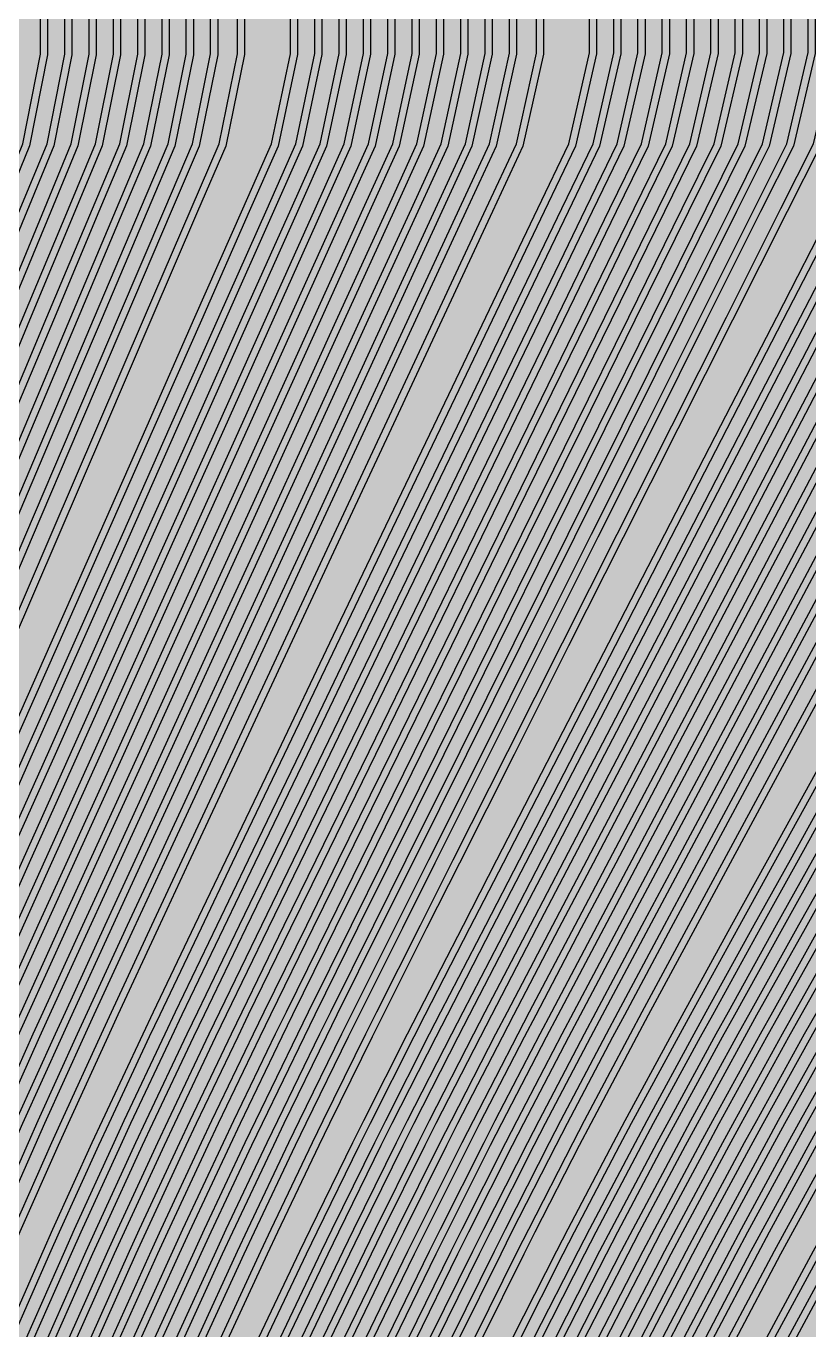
# Model space of a CAD drawing. Header units: metres. Extents: x -7240 to 10960, y -29667 to 1823.
# Drawn here: x 2998.4 to 3223.7, y -16545.6 to -16170.4 of the extents above; entities that cross this region are included whole.
import ezdxf

# ---------------------------------------------------------------- set-up
doc = ezdxf.new("R2010")
doc.units = ezdxf.units.M
doc.layers.add('Metal1', color=4, linetype='CONTINUOUS')
doc.layers.add('Polyimide', color=7, linetype='CONTINUOUS')

msp = doc.modelspace()

# ---------------------------------------------------------------- hatches: boundary and pattern name
at = {"layer": 'Polyimide'}
msp.add_hatch(color=7, dxfattribs=at).paths.add_polyline_path([(4088.45, -11806.89), (4098.72, -11851.21), (4115.58, -11893.47), (4138.63, -11932.7), (4167.35, -11967.99), (4201.08, -11998.53), (4239.03, -12023.62), (4280.35, -12042.68), (4349.18, -12073.73), (4413.2, -12113.76), (4471.26, -12162.04), (4522.3, -12217.69), (4565.39, -12279.7), (4599.74, -12346.94), (4624.73, -12418.19), (4639.91, -12492.16), (4645, -12567.5), (4639.91, -12642.84), (4624.73, -12716.8), (4599.74, -12788.06), (4565.39, -12855.3), (4522.3, -12917.31), (4471.26, -12972.96), (4413.2, -13021.24), (4349.18, -13061.27), (4280.35, -13092.32), (4239.03, -13111.38), (4201.08, -13136.47), (4167.35, -13167.01), (4138.63, -13202.3), (4115.58, -13241.52), (4098.72, -13283.78), (4088.45, -13328.11), (4085, -13373.48), (4085, -13567.5), (4099.45, -13861.55), (4142.64, -14152.77), (4214.18, -14438.35), (4313.36, -14715.55), (4439.24, -14981.69), (4590.59, -15234.21), (4765.97, -15470.68), (4963.68, -15688.82), (5181.82, -15886.53), (5418.29, -16061.91), (5670.81, -16213.26), (5936.95, -16339.14), (6214.15, -16438.32), (6499.73, -16509.85), (6790.95, -16553.05), (7085, -16567.5), (9960.38, -16567.5), (10038.79, -16571.35), (10116.45, -16582.87), (10192.6, -16601.95), (10266.52, -16628.4), (10337.49, -16661.96), (10404.83, -16702.32), (10467.89, -16749.09), (10526.06, -16801.81), (10578.78, -16859.98), (10625.55, -16923.04), (10665.91, -16990.38), (10699.48, -17061.35), (10725.93, -17135.27), (10745, -17211.43), (10756.52, -17289.08), (10760.38, -17367.5), (10760.38, -21957.3), (10721.61, -22012.91), (10685.97, -22070.59), (10653.58, -22130.14), (10624.53, -22191.39), (10598.92, -22254.16), (10576.82, -22318.25), (10558.3, -22383.46), (10543.41, -22449.6), (10532.21, -22516.46), (10524.72, -22583.84), (10520.97, -22651.53), (10520.97, -22719.32), (10524.72, -22787.01), (10532.21, -22854.38), (10543.41, -22921.24), (10558.3, -22987.38), (10576.82, -23052.6), (10598.92, -23116.68), (10624.53, -23179.45), (10653.58, -23240.71), (10685.97, -23300.26), (10721.61, -23357.93), (10760.38, -23413.54), (10760.38, -28667.5), (10756.52, -28745.91), (10745, -28823.57), (10725.93, -28899.73), (10699.48, -28973.65), (10665.91, -29044.62), (10625.55, -29111.96), (10578.78, -29175.01), (10526.06, -29233.19), (10467.89, -29285.91), (10404.83, -29332.68), (10337.49, -29373.04), (10266.52, -29406.6), (10192.6, -29433.05), (10116.45, -29452.13), (10038.79, -29463.65), (9960.38, -29467.5), (-6239.63, -29467.5), (-6318.04, -29463.65), (-6395.7, -29452.13), (-6471.85, -29433.05), (-6545.77, -29406.6), (-6616.74, -29373.04), (-6684.08, -29332.68), (-6747.14, -29285.91), (-6805.31, -29233.19), (-6858.03, -29175.01), (-6904.8, -29111.96), (-6945.16, -29044.62), (-6978.73, -28973.65), (-7005.18, -28899.73), (-7024.25, -28823.57), (-7035.77, -28745.91), (-7039.63, -28667.5), (-7039.63, -23426.32), (-6999.36, -23370.07), (-6962.33, -23311.63), (-6928.66, -23251.2), (-6898.45, -23188.96), (-6871.81, -23125.12), (-6848.81, -23059.88), (-6829.53, -22993.44), (-6814.04, -22926.02), (-6802.37, -22857.83), (-6794.57, -22789.09), (-6790.67, -22720.02), (-6790.67, -22650.84), (-6794.57, -22581.77), (-6802.37, -22513.03), (-6814.04, -22444.84), (-6829.53, -22377.42), (-6848.81, -22310.98), (-6871.81, -22245.74), (-6898.45, -22181.89), (-6928.66, -22119.66), (-6962.33, -22059.22), (-6999.36, -22000.79), (-7039.63, -21944.54), (-7039.63, -17367.5), (-7035.77, -17289.08), (-7024.25, -17211.43), (-7005.18, -17135.27), (-6978.73, -17061.35), (-6945.16, -16990.38), (-6904.8, -16923.04), (-6858.03, -16859.98), (-6805.31, -16801.81), (-6747.14, -16749.09), (-6684.08, -16702.32), (-6616.74, -16661.96), (-6545.77, -16628.4), (-6471.85, -16601.95), (-6395.7, -16582.87), (-6318.04, -16571.35), (-6239.63, -16567.5), (-3334, -16567.5), (-3039.95, -16553.05), (-2748.73, -16509.85), (-2463.15, -16438.32), (-2185.95, -16339.14), (-1919.81, -16213.26), (-1667.29, -16061.91), (-1430.82, -15886.53), (-1212.68, -15688.82), (-1014.97, -15470.68), (-839.59, -15234.21), (-688.24, -14981.69), (-562.36, -14715.55), (-463.18, -14438.35), (-391.64, -14152.77), (-348.45, -13861.55), (-334, -13567.5), (-334, -13373.48), (-337.45, -13328.11), (-347.72, -13283.78), (-364.58, -13241.52), (-387.63, -13202.3), (-416.35, -13167.01), (-450.08, -13136.47), (-488.03, -13111.38), (-529.35, -13092.32), (-529.35, -13092.32), (-598.18, -13061.27), (-662.2, -13021.24), (-720.26, -12972.96), (-771.3, -12917.31), (-814.39, -12855.3), (-848.74, -12788.06), (-873.73, -12716.8), (-888.91, -12642.84), (-894, -12567.5), (-888.91, -12492.16), (-873.73, -12418.19), (-848.74, -12346.94), (-814.39, -12279.7), (-771.3, -12217.69), (-720.26, -12162.04), (-662.2, -12113.76), (-598.18, -12073.73), (-529.35, -12042.68), (-488.03, -12023.62), (-450.08, -11998.53), (-416.35, -11967.99), (-387.63, -11932.7), (-364.58, -11893.47), (-347.72, -11851.21), (-337.45, -11806.89), (-334, -11761.52), (-334, -11074.31), (-337.45, -11028.94), (-347.72, -10984.62), (-364.58, -10942.36), (-387.63, -10903.13), (-416.35, -10867.84), (-450.08, -10837.3), (-488.03, -10812.21), (-529.35, -10793.16), (-529.35, -10793.16), (-598.18, -10762.1), (-662.2, -10722.07), (-720.26, -10673.8), (-771.3, -10618.15), (-814.39, -10556.13), (-848.74, -10488.89), (-873.73, -10417.64), (-888.91, -10343.67), (-894, -10268.33), (-888.91, -10192.99), (-873.73, -10119.03), (-848.74, -10047.77), (-814.39, -9980.53), (-771.3, -9918.52), (-720.26, -9862.87), (-662.2, -9814.59), (-598.18, -9774.56), (-529.35, -9743.51), (-488.03, -9724.45), (-450.08, -9699.36), (-416.35, -9668.82), (-387.63, -9633.53), (-364.58, -9594.31), (-347.72, -9552.05), (-337.45, -9507.72), (-334, -9462.35), (-334, -8775.14), (-337.45, -8729.78), (-347.72, -8685.45), (-364.58, -8643.19), (-387.63, -8603.96), (-416.35, -8568.68), (-450.08, -8538.14), (-488.03, -8513.05), (-529.35, -8493.99), (-529.35, -8493.99), (-598.18, -8462.94), (-662.2, -8422.91), (-720.26, -8374.63), (-771.3, -8318.98), (-814.39, -8256.97), (-848.74, -8189.73), (-873.73, -8118.47), (-888.91, -8044.5), (-894, -7969.17), (-888.91, -7893.83), (-873.73, -7819.86), (-848.74, -7748.61), (-814.39, -7681.36), (-771.3, -7619.35), (-720.26, -7563.7), (-662.2, -7515.42), (-598.18, -7475.4), (-529.35, -7444.34), (-529.35, -7444.34), (-488.03, -7425.28), (-450.08, -7400.2), (-416.35, -7369.66), (-387.63, -7334.37), (-364.58, -7295.14), (-347.72, -7252.88), (-337.45, -7208.56), (-334, -7163.19), (-334, -6475.98), (-337.45, -6430.61), (-347.72, -6386.29), (-364.58, -6344.02), (-387.63, -6304.8), (-416.35, -6269.51), (-450.08, -6238.97), (-488.03, -6213.88), (-529.35, -6194.82), (-529.35, -6194.82), (-598.18, -6163.77), (-662.2, -6123.74), (-720.26, -6075.46), (-771.3, -6019.81), (-814.39, -5957.8), (-848.74, -5890.56), (-873.73, -5819.31), (-888.91, -5745.34), (-894, -5670), (-888.91, -5594.66), (-873.73, -5520.69), (-848.74, -5449.44), (-814.39, -5382.2), (-771.3, -5320.19), (-720.26, -5264.54), (-662.2, -5216.26), (-598.18, -5176.23), (-529.35, -5145.18), (-529.35, -5145.18), (-488.03, -5126.12), (-450.08, -5101.03), (-416.35, -5070.49), (-387.63, -5035.2), (-364.58, -4995.98), (-347.72, -4953.71), (-337.45, -4909.39), (-334, -4864.02), (-334, 380), (-334, 1522.5), (-289, 1522.5), (-288.78, 1515.63), (-288.1, 1508.79), (-286.98, 1502.02), (-285.42, 1495.32), (-283.43, 1488.75), (-281.01, 1482.32), (-278.17, 1476.06), (-274.93, 1470), (-271.3, 1464.17), (-267.3, 1458.58), (-262.94, 1453.27), (-258.25, 1448.25), (-253.23, 1443.56), (-247.92, 1439.2), (-242.33, 1435.2), (-236.5, 1431.57), (-230.44, 1428.33), (-224.18, 1425.49), (-217.75, 1423.07), (-211.18, 1421.08), (-204.48, 1419.52), (-197.71, 1418.4), (-190.87, 1417.72), (-184, 1417.5), (-177.13, 1417.72), (-170.29, 1418.4), (-163.52, 1419.52), (-156.82, 1421.08), (-150.25, 1423.07), (-143.82, 1425.49), (-137.56, 1428.33), (-131.5, 1431.57), (-125.67, 1435.2), (-120.08, 1439.2), (-114.77, 1443.56), (-109.75, 1448.25), (-105.06, 1453.27), (-100.7, 1458.58), (-96.7, 1464.17), (-93.07, 1470), (-89.83, 1476.06), (-86.99, 1482.32), (-84.57, 1488.75), (-82.58, 1495.32), (-81.02, 1502.02), (-79.9, 1508.79), (-79.22, 1515.63), (-79, 1522.5), (1786, 1522.5), (3835, 1522.5), (3835.21, 1529.04), (3835.86, 1535.55), (3836.92, 1542.01), (3838.41, 1548.38), (3840.31, 1554.64), (3842.61, 1560.77), (3845.31, 1566.73), (3848.4, 1572.5), (3851.85, 1578.06), (3855.66, 1583.38), (3859.82, 1588.43), (3864.29, 1593.21), (3869.07, 1597.68), (3874.12, 1601.84), (3879.44, 1605.65), (3885, 1609.1), (3890.77, 1612.19), (3896.73, 1614.89), (3902.86, 1617.19), (3909.12, 1619.09), (3915.49, 1620.58), (3921.95, 1621.64), (3928.46, 1622.29), (3935, 1622.5), (3941.54, 1622.29), (3948.05, 1621.64), (3954.51, 1620.58), (3960.88, 1619.09), (3967.14, 1617.19), (3973.27, 1614.89), (3979.23, 1612.19), (3985, 1609.1), (3990.56, 1605.65), (3995.88, 1601.84), (4000.93, 1597.68), (4005.71, 1593.21), (4010.18, 1588.43), (4014.34, 1583.38), (4018.15, 1578.06), (4021.6, 1572.5), (4024.69, 1566.73), (4027.39, 1560.77), (4029.69, 1554.64), (4031.59, 1548.38), (4033.08, 1542.01), (4034.14, 1535.55), (4034.79, 1529.04), (4035, 1522.5), (4085, 1522.5), (4085, 380), (4085, 330), (4085, -4864.02), (4088.45, -4909.39), (4098.72, -4953.71), (4115.58, -4995.98), (4138.63, -5035.2), (4167.35, -5070.49), (4201.08, -5101.03), (4239.03, -5126.12), (4280.35, -5145.18), (4280.35, -5145.18), (4349.18, -5176.23), (4413.2, -5216.26), (4471.26, -5264.54), (4522.3, -5320.19), (4565.39, -5382.2), (4599.74, -5449.44), (4624.73, -5520.69), (4639.91, -5594.66), (4645, -5670), (4639.91, -5745.34), (4624.73, -5819.31), (4599.74, -5890.56), (4565.39, -5957.8), (4522.3, -6019.81), (4471.26, -6075.46), (4413.2, -6123.74), (4349.18, -6163.77), (4280.35, -6194.82), (4239.03, -6213.88), (4201.08, -6238.97), (4167.35, -6269.51), (4138.63, -6304.8), (4115.58, -6344.02), (4098.72, -6386.29), (4088.45, -6430.61), (4085, -6475.98), (4085, -11761.52), (4088.45, -11806.89)])

# ---------------------------------------------------------------- linework, layer by layer
at = {"layer": 'Metal1'}
for points in [[(2858.45, -16547.92), (2867.85, -16522.97), (2870.26, -16516.67), (2879.96, -16491.72), (2882.46, -16485.42), (2892.47, -16460.47), (2895.03, -16454.17), (2905.24, -16429.19), (2912.93, -16410.43), (2925.74, -16379.19), (2938.54, -16347.95), (2951.35, -16316.71), (2964.16, -16285.47), (2976.96, -16254.23), (2989.77, -16222.98), (2997.42, -16204.33), (3002.48, -16178.52), (3001.75, -15692.12)], [(3005.25, -15692.12), (3004.52, -16178.72), (2999.34, -16204.91), (2991.62, -16223.74), (2978.81, -16254.98), (2966.01, -16286.22), (2953.2, -16317.47), (2940.39, -16348.71), (2927.59, -16379.95), (2914.78, -16411.19), (2907.09, -16429.94), (2896.89, -16454.92), (2894.32, -16461.22), (2884.32, -16486.16), (2881.83, -16492.45), (2872.13, -16517.39), (2869.72, -16523.68), (2860.33, -16548.62)], [(2864.62, -16547.92), (2874.07, -16522.97), (2876.49, -16516.67), (2886.26, -16491.72), (2888.76, -16485.42), (2898.83, -16460.47), (2901.41, -16454.17), (2911.68, -16429.18), (2919.41, -16410.43), (2932.29, -16379.19), (2945.17, -16347.95), (2958.05, -16316.71), (2970.93, -16285.46), (2983.81, -16254.22), (2996.7, -16222.98), (3004.39, -16204.33), (3009.48, -16178.51), (3008.75, -15692.12)], [(3012.25, -15692.12), (3011.52, -16178.71), (3006.31, -16204.91), (2998.54, -16223.74), (2985.66, -16254.99), (2972.78, -16286.23), (2959.9, -16317.47), (2947.02, -16348.71), (2934.14, -16379.95), (2921.26, -16411.19), (2913.53, -16429.95), (2903.26, -16454.93), (2900.68, -16461.22), (2890.62, -16486.16), (2888.12, -16492.46), (2878.36, -16517.39), (2875.94, -16523.68), (2866.49, -16548.62)], [(2870.79, -16547.92), (2880.29, -16522.97), (2882.73, -16516.66), (2892.55, -16491.72), (2895.07, -16485.41), (2905.19, -16460.47), (2907.79, -16454.17), (2918.12, -16429.18), (2925.89, -16410.43), (2938.85, -16379.19), (2951.8, -16347.94), (2964.76, -16316.7), (2977.71, -16285.46), (2990.67, -16254.22), (3003.62, -16222.98), (3011.36, -16204.33), (3016.48, -16178.49), (3015.75, -15692.12)], [(3019.25, -15692.12), (3018.52, -16178.7), (3013.28, -16204.91), (3005.47, -16223.75), (2992.51, -16254.99), (2979.56, -16286.23), (2966.61, -16317.47), (2953.65, -16348.71), (2940.7, -16379.95), (2927.74, -16411.19), (2919.96, -16429.95), (2909.64, -16454.93), (2907.05, -16461.23), (2896.92, -16486.16), (2894.41, -16492.46), (2884.59, -16517.39), (2882.16, -16523.69), (2872.66, -16548.62)], [(2876.95, -16547.91), (2886.51, -16522.97), (2888.96, -16516.66), (2898.84, -16491.72), (2901.37, -16485.41), (2911.56, -16460.47), (2914.17, -16454.16), (2924.55, -16429.18), (2932.38, -16410.42), (2945.41, -16379.18), (2958.43, -16347.94), (2971.46, -16316.7), (2984.49, -16285.46), (2997.52, -16254.22), (3010.55, -16222.98), (3018.33, -16204.33), (3023.48, -16178.48), (3022.75, -15692.12)], [(3026.25, -15692.12), (3025.52, -16178.68), (3020.25, -16204.91), (3012.39, -16223.75), (2999.37, -16254.99), (2986.34, -16286.23), (2973.31, -16317.47), (2960.28, -16348.71), (2947.25, -16379.95), (2934.22, -16411.19), (2926.4, -16429.95), (2916.02, -16454.93), (2913.41, -16461.23), (2903.23, -16486.16), (2900.69, -16492.46), (2890.83, -16517.39), (2888.38, -16523.69), (2878.82, -16548.62)], [(2883.12, -16547.91), (2892.73, -16522.97), (2895.2, -16516.66), (2905.13, -16491.72), (2907.68, -16485.41), (2917.92, -16460.47), (2920.55, -16454.16), (2930.99, -16429.18), (2938.86, -16410.42), (2951.96, -16379.18), (2965.06, -16347.94), (2978.17, -16316.7), (2991.27, -16285.46), (3004.37, -16254.22), (3017.48, -16222.98), (3025.3, -16204.32), (3030.48, -16178.47), (3029.75, -15692.12)], [(3033.25, -15692.12), (3032.52, -16178.67), (3027.22, -16204.91), (3019.32, -16223.75), (3006.22, -16254.99), (2993.11, -16286.23), (2980.01, -16317.47), (2966.91, -16348.71), (2953.81, -16379.96), (2940.7, -16411.2), (2932.84, -16429.95), (2922.39, -16454.93), (2919.77, -16461.23), (2909.53, -16486.16), (2906.98, -16492.46), (2897.06, -16517.4), (2894.59, -16523.69), (2884.99, -16548.63)], [(2889.29, -16547.91), (2898.95, -16522.97), (2901.44, -16516.66), (2911.42, -16491.72), (2913.99, -16485.41), (2924.28, -16460.46), (2926.93, -16454.16), (2937.43, -16429.18), (2945.34, -16410.42), (2958.52, -16379.18), (2971.69, -16347.94), (2984.87, -16316.7), (2998.05, -16285.46), (3011.22, -16254.22), (3024.4, -16222.98), (3032.27, -16204.32), (3037.48, -16178.46), (3036.75, -15692.12)], [(3040.25, -15692.12), (3039.52, -16178.66), (3034.19, -16204.92), (3026.24, -16223.75), (3013.07, -16254.99), (2999.89, -16286.23), (2986.71, -16317.48), (2973.54, -16348.72), (2960.36, -16379.96), (2947.18, -16411.2), (2939.27, -16429.95), (2928.77, -16454.93), (2926.13, -16461.23), (2915.84, -16486.17), (2913.27, -16492.47), (2903.29, -16517.4), (2900.81, -16523.69), (2891.15, -16548.63)], [(2895.45, -16547.91), (2905.17, -16522.96), (2907.67, -16516.66), (2917.71, -16491.72), (2920.29, -16485.41), (2930.65, -16460.46), (2933.31, -16454.16), (2943.87, -16429.18), (2951.82, -16410.42), (2965.07, -16379.18), (2978.32, -16347.94), (2991.58, -16316.7), (3004.83, -16285.46), (3018.08, -16254.21), (3031.33, -16222.97), (3039.24, -16204.32), (3044.48, -16178.45), (3043.75, -15692.12)], [(3047.25, -15692.12), (3046.52, -16178.65), (3041.16, -16204.92), (3033.17, -16223.75), (3019.92, -16255), (3006.67, -16286.24), (2993.42, -16317.48), (2980.17, -16348.72), (2966.91, -16379.96), (2953.66, -16411.2), (2945.71, -16429.96), (2935.15, -16454.94), (2932.49, -16461.24), (2922.14, -16486.17), (2919.56, -16492.47), (2909.53, -16517.4), (2907.03, -16523.7), (2897.32, -16548.63)], [(2901.62, -16547.91), (2911.39, -16522.96), (2913.91, -16516.66), (2924, -16491.71), (2926.6, -16485.4), (2937.01, -16460.46), (2939.68, -16454.16), (2950.3, -16429.17), (2958.3, -16410.42), (2971.63, -16379.18), (2984.95, -16347.94), (2998.28, -16316.69), (3011.61, -16285.45), (3024.93, -16254.21), (3038.26, -16222.97), (3046.21, -16204.32), (3051.48, -16178.43), (3050.75, -15692.12)], [(3054.25, -15692.12), (3053.52, -16178.64), (3048.13, -16204.92), (3040.09, -16223.76), (3026.77, -16255), (3013.44, -16286.24), (3000.12, -16317.48), (2986.79, -16348.72), (2973.47, -16379.96), (2960.14, -16411.2), (2952.14, -16429.96), (2941.52, -16454.94), (2938.85, -16461.24), (2928.44, -16486.17), (2925.85, -16492.47), (2915.76, -16517.4), (2913.25, -16523.7), (2903.48, -16548.63)], [(2908.22, -16547.9), (2918.07, -16522.96), (2920.6, -16516.65), (2930.78, -16491.71), (2933.39, -16485.4), (2943.89, -16460.46), (2946.58, -16454.15), (2957.28, -16429.17), (2965.34, -16410.41), (2978.77, -16379.17), (2992.2, -16347.93), (3005.62, -16316.69), (3019.05, -16285.45), (3032.48, -16254.21), (3045.9, -16222.97), (3053.92, -16204.32), (3059.23, -16178.42), (3058.5, -15692.12)], [(3062, -15692.12), (3061.27, -16178.63), (3055.84, -16204.92), (3047.74, -16223.76), (3034.31, -16255), (3020.89, -16286.24), (3007.46, -16317.48), (2994.03, -16348.72), (2980.61, -16379.96), (2967.18, -16411.2), (2959.12, -16429.96), (2948.42, -16454.94), (2945.73, -16461.24), (2935.24, -16486.17), (2932.63, -16492.47), (2922.46, -16517.4), (2919.93, -16523.7), (2910.09, -16548.63)], [(2919.2, -16547.9), (2929.33, -16522.96), (2931.93, -16516.64), (2942.39, -16491.71), (2945.08, -16485.39), (2955.87, -16460.45), (2958.64, -16454.14), (2969.65, -16429.16), (2977.94, -16410.41), (2991.74, -16379.16), (3005.55, -16347.92), (3019.36, -16316.68), (3033.17, -16285.44), (3046.97, -16254.2), (3060.78, -16222.96), (3069.02, -16204.31), (3074.48, -16178.35), (3073.75, -15692.12)], [(3077.25, -15692.12), (3076.52, -16178.57), (3070.93, -16204.93), (3062.61, -16223.77), (3048.8, -16255.01), (3034.99, -16286.25), (3021.19, -16317.49), (3007.38, -16348.73), (2993.57, -16379.97), (2979.77, -16411.21), (2971.48, -16429.97), (2960.47, -16454.95), (2957.71, -16461.25), (2946.92, -16486.18), (2944.24, -16492.49), (2933.78, -16517.41), (2931.18, -16523.71), (2921.06, -16548.64)], [(2925.37, -16547.89), (2935.55, -16522.95), (2938.17, -16516.64), (2948.68, -16491.71), (2951.39, -16485.39), (2962.24, -16460.45), (2965.02, -16454.14), (2976.09, -16429.16), (2984.42, -16410.4), (2998.3, -16379.16), (3012.18, -16347.92), (3026.06, -16316.68), (3039.94, -16285.44), (3053.82, -16254.2), (3067.71, -16222.96), (3075.99, -16204.31), (3081.48, -16178.34), (3080.75, -15692.12)], [(3084.25, -15692.12), (3083.52, -16178.56), (3077.9, -16204.93), (3069.53, -16223.77), (3055.65, -16255.01), (3041.77, -16286.25), (3027.89, -16317.49), (3014.01, -16348.73), (3000.13, -16379.97), (2986.25, -16411.22), (2977.91, -16429.97), (2966.85, -16454.95), (2964.07, -16461.26), (2953.23, -16486.18), (2950.52, -16492.49), (2940.01, -16517.41), (2937.4, -16523.72), (2927.22, -16548.64)], [(2931.54, -16547.89), (2941.77, -16522.95), (2944.4, -16516.64), (2954.98, -16491.7), (2957.7, -16485.39), (2968.6, -16460.45), (2971.4, -16454.14), (2982.52, -16429.16), (2990.9, -16410.4), (3004.86, -16379.16), (3018.81, -16347.92), (3032.77, -16316.68), (3046.72, -16285.44), (3060.68, -16254.2), (3074.63, -16222.96), (3082.96, -16204.31), (3088.48, -16178.33), (3087.75, -15692.12)], [(3091.25, -15692.12), (3090.52, -16178.54), (3084.87, -16204.93), (3076.46, -16223.77), (3062.5, -16255.01), (3048.55, -16286.25), (3034.59, -16317.49), (3020.64, -16348.74), (3006.68, -16379.98), (2992.73, -16411.22), (2984.35, -16429.97), (2973.23, -16454.95), (2970.43, -16461.26), (2959.53, -16486.19), (2956.81, -16492.49), (2946.25, -16517.42), (2943.62, -16523.72), (2933.39, -16548.65)], [(2937.7, -16547.89), (2947.99, -16522.95), (2950.64, -16516.64), (2961.27, -16491.7), (2964, -16485.39), (2974.96, -16460.45), (2977.78, -16454.14), (2988.96, -16429.16), (2997.38, -16410.4), (3011.41, -16379.16), (3025.44, -16347.92), (3039.47, -16316.68), (3053.5, -16285.44), (3067.53, -16254.2), (3081.56, -16222.95), (3089.93, -16204.31), (3095.48, -16178.32), (3094.75, -15692.12)], [(3098.25, -15692.12), (3097.52, -16178.53), (3091.84, -16204.93), (3083.38, -16223.77), (3069.35, -16255.01), (3055.33, -16286.26), (3041.3, -16317.5), (3027.27, -16348.74), (3013.24, -16379.98), (2999.21, -16411.22), (2990.79, -16429.98), (2979.61, -16454.95), (2976.79, -16461.26), (2965.83, -16486.19), (2963.1, -16492.49), (2952.48, -16517.42), (2949.84, -16523.72), (2939.56, -16548.65)], [(2943.87, -16547.89), (2954.21, -16522.95), (2956.87, -16516.64), (2967.56, -16491.7), (2970.31, -16485.39), (2981.33, -16460.45), (2984.16, -16454.14), (2995.4, -16429.16), (3003.87, -16410.4), (3017.97, -16379.16), (3032.07, -16347.92), (3046.18, -16316.68), (3060.28, -16285.43), (3074.38, -16254.19), (3088.49, -16222.95), (3096.9, -16204.3), (3102.48, -16178.3), (3101.75, -15692.12)], [(3105.25, -15692.12), (3104.52, -16178.52), (3098.81, -16204.93), (3090.31, -16223.78), (3076.21, -16255.02), (3062.1, -16286.26), (3048, -16317.5), (3033.9, -16348.74), (3019.79, -16379.98), (3005.69, -16411.22), (2997.22, -16429.98), (2985.98, -16454.96), (2983.15, -16461.26), (2972.14, -16486.19), (2969.39, -16492.49), (2958.71, -16517.42), (2956.06, -16523.72), (2945.72, -16548.65)], [(2950.04, -16547.89), (2960.43, -16522.95), (2963.11, -16516.64), (2973.85, -16491.7), (2976.61, -16485.38), (2987.69, -16460.45), (2990.54, -16454.13), (3001.84, -16429.15), (3010.35, -16410.4), (3024.53, -16379.16), (3038.7, -16347.91), (3052.88, -16316.67), (3067.06, -16285.43), (3081.23, -16254.19), (3095.41, -16222.95), (3103.87, -16204.3), (3109.48, -16178.29), (3108.75, -15692.12)], [(3112.25, -15692.12), (3111.52, -16178.51), (3105.78, -16204.94), (3097.23, -16223.78), (3083.06, -16255.02), (3068.88, -16286.26), (3054.7, -16317.5), (3040.52, -16348.74), (3026.35, -16379.98), (3012.17, -16411.22), (3003.66, -16429.98), (2992.36, -16454.96), (2989.52, -16461.26), (2978.44, -16486.19), (2975.68, -16492.5), (2964.95, -16517.42), (2962.28, -16523.72), (2951.89, -16548.65)], [(2956.2, -16547.89), (2966.65, -16522.95), (2969.34, -16516.63), (2980.14, -16491.7), (2982.92, -16485.38), (2994.05, -16460.45), (2996.91, -16454.13), (3008.27, -16429.15), (3016.83, -16410.39), (3031.08, -16379.15), (3045.33, -16347.91), (3059.58, -16316.67), (3073.84, -16285.43), (3088.09, -16254.19), (3102.34, -16222.95), (3110.85, -16204.3), (3116.48, -16178.28), (3115.75, -15692.12)], [(3119.25, -15692.12), (3118.52, -16178.5), (3112.75, -16204.94), (3104.16, -16223.78), (3089.91, -16255.02), (3075.66, -16286.26), (3061.4, -16317.5), (3047.15, -16348.74), (3032.9, -16379.98), (3018.65, -16411.22), (3010.09, -16429.98), (2998.74, -16454.96), (2995.88, -16461.27), (2984.75, -16486.19), (2981.97, -16492.5), (2971.18, -16517.42), (2968.5, -16523.73), (2958.05, -16548.65)], [(2962.37, -16547.88), (2972.88, -16522.95), (2975.58, -16516.63), (2986.43, -16491.7), (2989.22, -16485.38), (3000.42, -16460.44), (3003.29, -16454.13), (3014.71, -16429.15), (3023.31, -16410.39), (3037.64, -16379.15), (3051.96, -16347.91), (3066.29, -16316.67), (3080.61, -16285.43), (3094.94, -16254.19), (3109.27, -16222.95), (3117.82, -16204.3), (3123.48, -16178.27), (3122.75, -15692.12)], [(3126.25, -15692.12), (3125.52, -16178.49), (3119.72, -16204.94), (3111.08, -16223.78), (3096.76, -16255.02), (3082.43, -16286.26), (3068.11, -16317.5), (3053.78, -16348.74), (3039.46, -16379.99), (3025.13, -16411.23), (3016.53, -16429.98), (3005.11, -16454.96), (3002.24, -16461.27), (2991.05, -16486.19), (2988.26, -16492.5), (2977.42, -16517.42), (2974.72, -16523.73), (2964.22, -16548.65)], [(2968.54, -16547.88), (2979.1, -16522.95), (2981.81, -16516.63), (2992.72, -16491.7), (2995.53, -16485.38), (3006.78, -16460.44), (3009.67, -16454.13), (3021.15, -16429.15), (3029.79, -16410.39), (3044.19, -16379.15), (3058.59, -16347.91), (3072.99, -16316.67), (3087.39, -16285.43), (3101.79, -16254.19), (3116.19, -16222.95), (3124.79, -16204.3), (3130.48, -16178.25), (3129.75, -15692.12)], [(3133.25, -15692.12), (3132.52, -16178.47), (3126.69, -16204.94), (3118.01, -16223.78), (3103.61, -16255.02), (3089.21, -16286.26), (3074.81, -16317.51), (3060.41, -16348.75), (3046.01, -16379.99), (3031.61, -16411.23), (3022.97, -16429.99), (3011.49, -16454.96), (3008.6, -16461.27), (2997.36, -16486.2), (2994.55, -16492.5), (2983.65, -16517.43), (2980.94, -16523.73), (2970.38, -16548.66)], [(2974.71, -16547.88), (2985.32, -16522.95), (2988.05, -16516.63), (2999.01, -16491.7), (3001.84, -16485.38), (3013.14, -16460.44), (3016.05, -16454.13), (3027.59, -16429.15), (3036.28, -16410.39), (3050.75, -16379.15), (3065.22, -16347.91), (3079.7, -16316.67), (3094.17, -16285.43), (3108.65, -16254.18), (3123.12, -16222.94), (3131.76, -16204.3), (3137.48, -16178.24), (3136.75, -15692.12)], [(3140.25, -15692.12), (3139.52, -16178.46), (3133.66, -16204.94), (3124.93, -16223.78), (3110.46, -16255.03), (3095.99, -16286.27), (3081.51, -16317.51), (3067.04, -16348.75), (3052.57, -16379.99), (3038.09, -16411.23), (3029.4, -16429.99), (3017.87, -16454.97), (3014.96, -16461.27), (3003.66, -16486.2), (3000.84, -16492.51), (2989.88, -16517.43), (2987.16, -16523.73), (2976.55, -16548.66)], [(2981.31, -16547.88), (2992, -16522.94), (2994.75, -16516.63), (3005.79, -16491.69), (3008.63, -16485.37), (3020.02, -16460.44), (3022.95, -16454.13), (3034.56, -16429.15), (3043.31, -16410.39), (3057.89, -16379.15), (3072.47, -16347.9), (3087.04, -16316.66), (3101.62, -16285.42), (3116.19, -16254.18), (3130.77, -16222.94), (3139.47, -16204.3), (3145.23, -16178.22), (3144.5, -15692.12)], [(3148, -15692.12), (3147.27, -16178.45), (3141.37, -16204.94), (3132.58, -16223.79), (3118.01, -16255.03), (3103.43, -16286.27), (3088.85, -16317.51), (3074.28, -16348.75), (3059.7, -16379.99), (3045.13, -16411.23), (3036.38, -16429.99), (3024.76, -16454.97), (3021.84, -16461.28), (3010.45, -16486.2), (3007.61, -16492.51), (2996.58, -16517.43), (2993.83, -16523.74), (2983.15, -16548.66)], [(2992.29, -16547.87), (3003.25, -16522.94), (3006.08, -16516.62), (3017.4, -16491.69), (3020.32, -16485.37), (3032.01, -16460.43), (3035.01, -16454.12), (3046.93, -16429.14), (3055.91, -16410.38), (3070.87, -16379.14), (3085.82, -16347.9), (3100.78, -16316.65), (3115.73, -16285.41), (3130.69, -16254.17), (3145.64, -16222.93), (3154.57, -16204.29), (3160.48, -16178.15), (3159.75, -15692.12)], [(3163.25, -15692.12), (3162.52, -16178.38), (3156.47, -16204.95), (3147.45, -16223.8), (3132.49, -16255.04), (3117.54, -16286.28), (3102.58, -16317.52), (3087.63, -16348.76), (3072.67, -16380), (3057.71, -16411.24), (3048.73, -16430), (3036.82, -16454.98), (3033.81, -16461.29), (3022.14, -16486.21), (3019.22, -16492.52), (3007.9, -16517.44), (3005.08, -16523.75), (2994.12, -16548.67)], [(2998.46, -16547.87), (3009.47, -16522.94), (3012.31, -16516.62), (3023.69, -16491.69), (3026.63, -16485.36), (3038.37, -16460.43), (3041.39, -16454.11), (3053.37, -16429.14), (3062.39, -16410.38), (3077.42, -16379.13), (3092.45, -16347.89), (3107.48, -16316.65), (3122.51, -16285.41), (3137.54, -16254.17), (3152.57, -16222.93), (3161.54, -16204.29), (3167.48, -16178.14), (3166.75, -15692.12)], [(3170.25, -15692.12), (3169.52, -16178.37), (3163.44, -16204.95), (3154.37, -16223.8), (3139.34, -16255.04), (3124.31, -16286.28), (3109.28, -16317.52), (3094.25, -16348.76), (3079.22, -16380), (3064.19, -16411.24), (3055.17, -16430), (3043.19, -16454.98), (3040.18, -16461.29), (3028.44, -16486.21), (3025.51, -16492.52), (3014.14, -16517.44), (3011.3, -16523.75), (3000.29, -16548.67)], [(3004.62, -16547.87), (3015.69, -16522.94), (3018.55, -16516.61), (3029.99, -16491.69), (3032.93, -16485.36), (3044.73, -16460.43), (3047.77, -16454.11), (3059.8, -16429.13), (3068.87, -16410.37), (3083.98, -16379.13), (3099.08, -16347.89), (3114.19, -16316.65), (3129.29, -16285.41), (3144.39, -16254.17), (3159.5, -16222.93), (3168.51, -16204.29), (3174.48, -16178.13), (3173.75, -15692.12)], [(3177.25, -15692.12), (3176.52, -16178.36), (3170.41, -16204.95), (3161.3, -16223.8), (3146.19, -16255.04), (3131.09, -16286.28), (3115.99, -16317.52), (3100.88, -16348.76), (3085.78, -16380), (3070.68, -16411.24), (3061.61, -16430), (3049.57, -16454.98), (3046.54, -16461.29), (3034.74, -16486.21), (3031.8, -16492.53), (3020.37, -16517.44), (3017.52, -16523.75), (3006.45, -16548.67)], [(3010.79, -16547.86), (3021.92, -16522.93), (3024.78, -16516.61), (3036.28, -16491.68), (3039.24, -16485.36), (3051.1, -16460.43), (3054.15, -16454.11), (3066.24, -16429.13), (3075.36, -16410.37), (3090.53, -16379.13), (3105.71, -16347.89), (3120.89, -16316.65), (3136.07, -16285.41), (3151.25, -16254.17), (3166.42, -16222.93), (3175.48, -16204.28), (3181.48, -16178.11), (3180.75, -15692.12)], [(3184.25, -15692.12), (3183.52, -16178.35), (3177.38, -16204.95), (3168.22, -16223.8), (3153.04, -16255.04), (3137.87, -16286.28), (3122.69, -16317.52), (3107.51, -16348.76), (3092.33, -16380.01), (3077.16, -16411.25), (3068.04, -16430.01), (3055.95, -16454.98), (3052.9, -16461.3), (3041.05, -16486.21), (3038.09, -16492.53), (3026.6, -16517.44), (3023.74, -16523.75), (3012.62, -16548.67)], [(3016.96, -16547.86), (3028.14, -16522.93), (3031.02, -16516.61), (3042.57, -16491.68), (3045.55, -16485.36), (3057.46, -16460.43), (3060.53, -16454.11), (3072.68, -16429.13), (3081.84, -16410.37), (3097.09, -16379.13), (3112.34, -16347.89), (3127.59, -16316.65), (3142.85, -16285.41), (3158.1, -16254.17), (3173.35, -16222.93), (3182.45, -16204.28), (3188.48, -16178.1), (3187.75, -15692.12)], [(3191.25, -15692.12), (3190.52, -16178.33), (3184.35, -16204.96), (3175.15, -16223.8), (3159.9, -16255.04), (3144.64, -16286.28), (3129.39, -16317.53), (3114.14, -16348.77), (3098.89, -16380.01), (3083.64, -16411.25), (3074.48, -16430.01), (3062.32, -16454.98), (3059.26, -16461.3), (3047.35, -16486.22), (3044.38, -16492.53), (3032.84, -16517.45), (3029.96, -16523.76), (3018.78, -16548.68)], [(3023.12, -16547.86), (3034.36, -16522.93), (3037.25, -16516.61), (3048.86, -16491.68), (3051.85, -16485.36), (3063.82, -16460.43), (3066.9, -16454.11), (3079.12, -16429.13), (3088.32, -16410.37), (3103.65, -16379.13), (3118.97, -16347.89), (3134.3, -16316.65), (3149.62, -16285.41), (3164.95, -16254.16), (3180.28, -16222.92), (3189.42, -16204.28), (3195.48, -16178.09), (3194.75, -15692.12)], [(3198.25, -15692.12), (3197.52, -16178.32), (3191.32, -16204.96), (3182.07, -16223.8), (3166.75, -16255.05), (3151.42, -16286.29), (3136.09, -16317.53), (3120.77, -16348.77), (3105.44, -16380.01), (3090.12, -16411.25), (3080.91, -16430.01), (3068.7, -16454.99), (3065.62, -16461.3), (3053.66, -16486.22), (3050.67, -16492.53), (3039.07, -16517.45), (3036.18, -16523.76), (3024.95, -16548.68)], [(3029.29, -16547.86), (3040.58, -16522.93), (3043.49, -16516.61), (3055.15, -16491.68), (3058.16, -16485.36), (3070.19, -16460.43), (3073.28, -16454.11), (3085.56, -16429.13), (3094.8, -16410.37), (3110.2, -16379.13), (3125.6, -16347.89), (3141, -16316.64), (3156.4, -16285.4), (3171.8, -16254.16), (3187.2, -16222.92), (3196.39, -16204.28), (3202.48, -16178.07), (3201.75, -15692.12)], [(3205.25, -15692.12), (3204.52, -16178.31), (3198.29, -16204.96), (3189, -16223.81), (3173.6, -16255.05), (3158.2, -16286.29), (3142.8, -16317.53), (3127.4, -16348.77), (3112, -16380.01), (3096.6, -16411.25), (3087.35, -16430.01), (3075.08, -16454.99), (3071.99, -16461.3), (3059.96, -16486.22), (3056.96, -16492.53), (3045.3, -16517.45), (3042.4, -16523.76), (3031.11, -16548.68)], [(3035.46, -16547.86), (3046.8, -16522.93), (3049.72, -16516.61), (3061.44, -16491.68), (3064.46, -16485.35), (3076.55, -16460.43), (3079.66, -16454.1), (3091.99, -16429.13), (3101.29, -16410.37), (3116.76, -16379.12), (3132.23, -16347.88), (3147.71, -16316.64), (3163.18, -16285.4), (3178.66, -16254.16), (3194.13, -16222.92), (3203.36, -16204.28), (3209.48, -16178.06), (3208.75, -15692.12)], [(3212.25, -15692.12), (3211.52, -16178.3), (3205.26, -16204.96), (3195.92, -16223.81), (3180.45, -16255.05), (3164.97, -16286.29), (3149.5, -16317.53), (3134.03, -16348.77), (3118.55, -16380.01), (3103.08, -16411.25), (3093.79, -16430.01), (3081.45, -16454.99), (3078.35, -16461.3), (3066.27, -16486.22), (3063.25, -16492.54), (3051.54, -16517.45), (3048.62, -16523.76), (3037.28, -16548.68)], [(3041.62, -16547.86), (3053.02, -16522.93), (3055.96, -16516.6), (3067.73, -16491.68), (3070.77, -16485.35), (3082.91, -16460.43), (3086.04, -16454.1), (3098.43, -16429.12), (3107.77, -16410.36), (3123.32, -16379.12), (3138.86, -16347.88), (3154.41, -16316.64), (3169.96, -16285.4), (3185.51, -16254.16), (3201.06, -16222.92), (3210.33, -16204.28), (3216.48, -16178.05), (3215.75, -15692.12)], [(3219.25, -15692.12), (3218.52, -16178.28), (3212.23, -16204.96), (3202.85, -16223.81), (3187.3, -16255.05), (3171.75, -16286.29), (3156.2, -16317.53), (3140.65, -16348.77), (3125.11, -16380.01), (3109.56, -16411.25), (3100.22, -16430.01), (3087.83, -16454.99), (3084.71, -16461.31), (3072.57, -16486.22), (3069.54, -16492.54), (3057.77, -16517.45), (3054.84, -16523.77), (3043.45, -16548.68)], [(3047.79, -16547.85), (3059.24, -16522.93), (3062.19, -16516.6), (3074.02, -16491.68), (3077.07, -16485.35), (3089.28, -16460.42), (3092.42, -16454.1), (3104.87, -16429.12), (3114.25, -16410.36), (3129.87, -16379.12), (3145.49, -16347.88), (3161.12, -16316.64), (3176.74, -16285.4), (3192.36, -16254.16), (3207.98, -16222.92), (3217.3, -16204.28), (3223.48, -16178.03), (3222.75, -15692.12)], [(3226.25, -15692.12), (3225.52, -16178.27), (3219.2, -16204.96), (3209.77, -16223.81), (3194.15, -16255.05), (3178.53, -16286.29), (3162.91, -16317.53), (3147.28, -16348.77), (3131.66, -16380.02), (3116.04, -16411.26), (3106.66, -16430.02), (3094.21, -16454.99), (3091.07, -16461.31), (3078.87, -16486.22), (3075.83, -16492.54), (3064, -16517.45), (3061.06, -16523.77), (3049.61, -16548.68)], [(3054.4, -16547.85), (3065.92, -16522.93), (3068.89, -16516.6), (3080.8, -16491.68), (3083.87, -16485.35), (3096.15, -16460.42), (3099.31, -16454.1), (3111.84, -16429.12), (3121.29, -16410.36), (3137.01, -16379.12), (3152.74, -16347.88), (3168.46, -16316.64), (3184.18, -16285.4), (3199.91, -16254.16), (3215.63, -16222.91), (3225.01, -16204.27), (3231.23, -16178.01), (3230.5, -15692.12)], [(3234, -15692.12), (3233.27, -16178.25), (3226.91, -16204.96), (3217.42, -16223.81), (3201.69, -16255.05), (3185.97, -16286.3), (3170.25, -16317.54), (3154.52, -16348.78), (3138.8, -16380.02), (3123.07, -16411.26), (3113.63, -16430.02), (3101.1, -16454.99), (3097.94, -16461.31), (3085.67, -16486.23), (3082.6, -16492.54), (3070.7, -16517.46), (3067.73, -16523.77), (3056.21, -16548.69)], [(3065.38, -16547.84), (3077.18, -16522.92), (3080.22, -16516.59), (3092.41, -16491.67), (3095.56, -16485.34), (3108.14, -16460.42), (3111.38, -16454.09), (3124.21, -16429.11), (3133.88, -16410.35), (3149.99, -16379.11), (3166.09, -16347.87), (3182.2, -16316.63), (3198.3, -16285.39), (3214.4, -16254.15), (3230.51, -16222.91), (3240.11, -16204.27), (3246.48, -16177.94), (3245.75, -15692.12)], [(3249.25, -15692.12), (3248.52, -16178.19), (3242, -16204.97), (3232.28, -16223.82), (3216.18, -16255.06), (3200.08, -16286.3), (3183.97, -16317.54), (3167.87, -16348.79), (3151.76, -16380.03), (3135.66, -16411.27), (3125.99, -16430.03), (3113.16, -16455), (3109.92, -16461.32), (3097.35, -16486.24), (3094.21, -16492.56), (3082.02, -16517.46), (3078.98, -16523.78), (3067.19, -16548.69)], [(3071.54, -16547.84), (3083.4, -16522.92), (3086.46, -16516.59), (3098.71, -16491.67), (3101.87, -16485.34), (3114.5, -16460.42), (3117.76, -16454.09), (3130.65, -16429.11), (3140.37, -16410.35), (3156.54, -16379.11), (3172.72, -16347.87), (3188.9, -16316.63), (3205.08, -16285.39), (3221.26, -16254.14), (3237.43, -16222.9), (3247.09, -16204.27), (3253.48, -16177.93), (3252.75, -15692.12)], [(3256.25, -15692.12), (3255.52, -16178.17), (3248.97, -16204.97), (3239.21, -16223.82), (3223.03, -16255.06), (3206.85, -16286.31), (3190.68, -16317.55), (3174.5, -16348.79), (3158.32, -16380.03), (3142.14, -16411.27), (3132.43, -16430.03), (3119.53, -16455), (3116.28, -16461.33), (3103.65, -16486.24), (3100.5, -16492.56), (3088.26, -16517.47), (3085.2, -16523.78), (3073.35, -16548.7)], [(3077.71, -16547.84), (3089.62, -16522.92), (3092.69, -16516.59), (3105, -16491.67), (3108.17, -16485.34), (3120.87, -16460.41), (3124.14, -16454.09), (3137.09, -16429.11), (3146.85, -16410.35), (3163.1, -16379.11), (3179.35, -16347.87), (3195.6, -16316.63), (3211.86, -16285.38), (3228.11, -16254.14), (3244.36, -16222.9), (3254.06, -16204.26), (3260.48, -16177.91), (3259.75, -15692.12)], [(3263.25, -15692.12), (3262.52, -16178.16), (3255.94, -16204.97), (3246.13, -16223.83), (3229.88, -16255.07), (3213.63, -16286.31), (3197.38, -16317.55), (3181.13, -16348.79), (3164.87, -16380.03), (3148.62, -16411.27), (3138.86, -16430.03), (3125.91, -16455.01), (3122.64, -16461.33), (3109.96, -16486.24), (3106.79, -16492.56), (3094.49, -16517.47), (3091.42, -16523.79), (3079.52, -16548.7)], [(3083.88, -16547.84), (3095.84, -16522.92), (3098.93, -16516.59), (3111.29, -16491.67), (3114.48, -16485.33), (3127.23, -16460.41), (3130.51, -16454.09), (3143.52, -16429.11), (3153.33, -16410.35), (3169.66, -16379.11), (3185.98, -16347.86), (3202.31, -16316.62), (3218.63, -16285.38), (3234.96, -16254.14), (3251.29, -16222.9), (3261.03, -16204.26), (3267.48, -16177.9), (3266.75, -15692.12)], [(3270.25, -15692.12), (3269.52, -16178.15), (3262.91, -16204.98), (3253.06, -16223.83), (3236.73, -16255.07), (3220.41, -16286.31), (3204.08, -16317.55), (3187.75, -16348.79), (3171.43, -16380.03), (3155.1, -16411.27), (3145.3, -16430.03), (3132.29, -16455.01), (3129.01, -16461.33), (3116.26, -16486.24), (3113.08, -16492.56), (3100.72, -16517.47), (3097.64, -16523.79), (3085.68, -16548.7)], [(3090.04, -16547.84), (3102.06, -16522.92), (3105.16, -16516.59), (3117.58, -16491.67), (3120.79, -16485.33), (3133.59, -16460.41), (3136.89, -16454.08), (3149.96, -16429.11), (3159.81, -16410.34), (3176.21, -16379.1), (3192.61, -16347.86), (3209.01, -16316.62), (3225.41, -16285.38), (3241.81, -16254.14), (3258.21, -16222.9), (3268, -16204.26), (3274.48, -16177.89), (3273.75, -15692.12)], [(3277.25, -15692.12), (3276.52, -16178.13), (3269.88, -16204.98), (3259.98, -16223.83), (3243.58, -16255.07), (3227.18, -16286.31), (3210.78, -16317.55), (3194.38, -16348.79), (3177.98, -16380.03), (3161.58, -16411.27), (3151.73, -16430.04), (3138.67, -16455.01), (3135.37, -16461.33), (3122.57, -16486.24), (3119.37, -16492.56), (3106.96, -16517.47), (3103.86, -16523.79), (3091.85, -16548.7)], [(3096.21, -16547.84), (3108.28, -16522.92), (3111.4, -16516.58), (3123.87, -16491.67), (3127.09, -16485.33), (3139.96, -16460.41), (3143.27, -16454.08), (3156.4, -16429.11), (3166.29, -16410.34), (3182.77, -16379.1), (3199.24, -16347.86), (3215.72, -16316.62), (3232.19, -16285.38), (3248.67, -16254.14), (3265.14, -16222.9), (3274.97, -16204.26), (3281.48, -16177.87), (3280.75, -15692.12)], [(3284.25, -15692.12), (3283.52, -16178.12), (3276.85, -16204.98), (3266.91, -16223.83), (3250.44, -16255.07), (3233.96, -16286.31), (3217.49, -16317.55), (3201.01, -16348.79), (3184.54, -16380.03), (3168.06, -16411.28), (3158.17, -16430.04), (3145.04, -16455.01), (3141.73, -16461.33), (3128.87, -16486.24), (3125.66, -16492.57), (3113.19, -16517.47), (3110.08, -16523.79), (3098.01, -16548.7)], [(3102.38, -16547.83), (3114.5, -16522.91), (3117.63, -16516.58), (3130.16, -16491.66), (3133.4, -16485.33), (3146.32, -16460.41), (3149.65, -16454.08), (3162.84, -16429.1), (3172.78, -16410.34), (3189.32, -16379.1), (3205.87, -16347.86), (3222.42, -16316.62), (3238.97, -16285.38), (3255.52, -16254.14), (3272.07, -16222.9), (3281.94, -16204.26), (3288.48, -16177.86), (3287.75, -15692.12)], [(3291.25, -15692.12), (3290.52, -16178.11), (3283.82, -16204.98), (3273.84, -16223.83), (3257.29, -16255.07), (3240.74, -16286.31), (3224.19, -16317.55), (3207.64, -16348.8), (3191.09, -16380.04), (3174.54, -16411.28), (3164.61, -16430.04), (3151.42, -16455.01), (3148.09, -16461.34), (3135.17, -16486.25), (3131.94, -16492.57), (3119.42, -16517.47), (3116.3, -16523.8), (3104.18, -16548.7)], [(3108.54, -16547.83), (3120.72, -16522.91), (3123.87, -16516.58), (3136.45, -16491.66), (3139.7, -16485.33), (3152.68, -16460.41), (3156.03, -16454.08), (3169.27, -16429.1), (3179.26, -16410.34), (3195.88, -16379.1), (3212.5, -16347.86), (3229.13, -16316.62), (3245.75, -16285.38), (3262.37, -16254.13), (3278.99, -16222.89), (3288.91, -16204.26), (3295.48, -16177.84), (3294.75, -15692.12)], [(3298.25, -15692.12), (3297.52, -16178.09), (3290.79, -16204.98), (3280.76, -16223.83), (3264.14, -16255.07), (3247.51, -16286.32), (3230.89, -16317.56), (3214.27, -16348.8), (3197.65, -16380.04), (3181.02, -16411.28), (3171.04, -16430.04), (3157.8, -16455.01), (3154.45, -16461.34), (3141.48, -16486.25), (3138.23, -16492.57), (3125.66, -16517.48), (3122.52, -16523.8), (3110.34, -16548.71)], [(3114.71, -16547.83), (3126.94, -16522.91), (3130.1, -16516.58), (3142.74, -16491.66), (3146.01, -16485.33), (3159.05, -16460.41), (3162.41, -16454.08), (3175.71, -16429.1), (3185.74, -16410.34), (3202.44, -16379.1), (3219.13, -16347.86), (3235.83, -16316.62), (3252.53, -16285.37), (3269.22, -16254.13), (3285.92, -16222.89), (3295.88, -16204.26), (3302.48, -16177.83), (3301.75, -15692.12)], [(3305.25, -15692.12), (3304.52, -16178.08), (3297.76, -16204.98), (3287.69, -16223.84), (3270.99, -16255.08), (3254.29, -16286.32), (3237.59, -16317.56), (3220.9, -16348.8), (3204.2, -16380.04), (3187.5, -16411.28), (3177.48, -16430.04), (3164.17, -16455.02), (3160.81, -16461.34), (3147.78, -16486.25), (3144.52, -16492.57), (3131.89, -16517.48), (3128.74, -16523.8), (3116.51, -16548.71)], [(3120.88, -16547.83), (3133.16, -16522.91), (3136.34, -16516.58), (3149.03, -16491.66), (3152.31, -16485.33), (3165.41, -16460.41), (3168.79, -16454.08), (3182.15, -16429.1), (3192.22, -16410.34), (3208.99, -16379.1), (3225.76, -16347.85), (3242.54, -16316.61), (3259.31, -16285.37), (3276.08, -16254.13), (3292.85, -16222.89), (3302.85, -16204.26), (3309.48, -16177.81), (3308.75, -15692.12)], [(3312.25, -15692.12), (3311.52, -16178.07), (3304.73, -16204.98), (3294.61, -16223.84), (3277.84, -16255.08), (3261.07, -16286.32), (3244.3, -16317.56), (3227.53, -16348.8), (3210.76, -16380.04), (3193.98, -16411.28), (3183.91, -16430.04), (3170.55, -16455.02), (3167.18, -16461.34), (3154.09, -16486.25), (3150.81, -16492.58), (3138.12, -16517.48), (3134.96, -16523.8), (3122.67, -16548.71)], [(3127.48, -16547.83), (3139.84, -16522.91), (3143.04, -16516.58), (3155.81, -16491.66), (3159.11, -16485.32), (3172.28, -16460.41), (3175.68, -16454.07), (3189.13, -16429.1), (3199.26, -16410.33), (3216.13, -16379.09), (3233.01, -16347.85), (3249.88, -16316.61), (3266.75, -16285.37), (3283.62, -16254.13), (3300.5, -16222.89), (3310.56, -16204.25), (3317.23, -16177.79), (3316.5, -15692.12)], [(3320, -15692.12), (3319.27, -16178.05), (3312.44, -16204.98), (3302.26, -16223.84), (3285.38, -16255.08), (3268.51, -16286.32), (3251.64, -16317.56), (3234.77, -16348.8), (3217.89, -16380.04), (3201.02, -16411.28), (3190.89, -16430.05), (3177.44, -16455.02), (3174.05, -16461.35), (3160.88, -16486.25), (3157.59, -16492.58), (3144.82, -16517.48), (3141.63, -16523.8), (3129.28, -16548.71)], [(3138.46, -16547.82), (3151.1, -16522.9), (3154.37, -16516.57), (3167.42, -16491.66), (3170.8, -16485.31), (3184.27, -16460.4), (3187.75, -16454.06), (3201.49, -16429.09), (3211.86, -16410.33), (3229.11, -16379.08), (3246.36, -16347.84), (3263.61, -16316.6), (3280.87, -16285.36), (3298.12, -16254.12), (3315.37, -16222.88), (3325.66, -16204.25), (3332.48, -16177.72), (3331.75, -15692.12)], [(3335.25, -15692.12), (3334.52, -16177.98), (3327.54, -16204.99), (3317.12, -16223.85), (3299.87, -16255.09), (3282.62, -16286.33), (3265.36, -16317.57), (3248.11, -16348.81), (3230.86, -16380.05), (3213.61, -16411.29), (3203.25, -16430.06), (3189.5, -16455.03), (3186.03, -16461.36), (3172.56, -16486.26), (3169.19, -16492.59), (3156.14, -16517.49), (3152.88, -16523.82), (3140.25, -16548.72)], [(3144.63, -16547.82), (3157.32, -16522.9), (3160.6, -16516.57), (3173.72, -16491.65), (3177.11, -16485.31), (3190.63, -16460.4), (3194.12, -16454.06), (3207.93, -16429.09), (3218.34, -16410.32), (3235.67, -16379.08), (3252.99, -16347.84), (3270.32, -16316.6), (3287.65, -16285.36), (3304.97, -16254.12), (3322.3, -16222.88), (3332.63, -16204.25), (3339.48, -16177.7), (3338.75, -15692.12)], [(3342.25, -15692.12), (3341.52, -16177.96), (3334.51, -16204.99), (3324.05, -16223.85), (3306.72, -16255.09), (3289.39, -16286.33), (3272.07, -16317.57), (3254.74, -16348.81), (3237.41, -16380.05), (3220.09, -16411.29), (3209.68, -16430.06), (3195.88, -16455.03), (3192.39, -16461.36), (3178.87, -16486.26), (3175.48, -16492.59), (3162.38, -16517.49), (3159.1, -16523.82), (3146.41, -16548.72)], [(3150.8, -16547.82), (3163.54, -16522.9), (3166.84, -16516.56), (3180.01, -16491.65), (3183.41, -16485.31), (3197, -16460.4), (3200.5, -16454.06), (3214.37, -16429.09), (3224.82, -16410.32), (3242.22, -16379.08), (3259.62, -16347.84), (3277.02, -16316.6), (3294.42, -16285.36), (3311.82, -16254.12), (3329.23, -16222.88), (3339.6, -16204.24), (3346.48, -16177.69), (3345.75, -15692.12)], [(3349.25, -15692.12), (3348.52, -16177.95), (3341.48, -16204.99), (3330.97, -16223.85), (3313.57, -16255.09), (3296.17, -16286.33), (3278.77, -16317.57), (3261.37, -16348.81), (3243.97, -16380.05), (3226.57, -16411.3), (3216.12, -16430.06), (3202.25, -16455.03), (3198.75, -16461.36), (3185.17, -16486.26), (3181.77, -16492.59), (3168.61, -16517.49), (3165.32, -16523.82), (3152.58, -16548.72)], [(3156.96, -16547.82), (3169.76, -16522.9), (3173.07, -16516.56), (3186.3, -16491.65), (3189.72, -16485.31), (3203.36, -16460.4), (3206.88, -16454.06), (3220.81, -16429.09), (3231.3, -16410.32), (3248.78, -16379.08), (3266.25, -16347.84), (3283.73, -16316.6), (3301.2, -16285.36), (3318.68, -16254.12), (3336.15, -16222.88), (3346.57, -16204.24), (3353.48, -16177.67), (3352.75, -15692.12)], [(3356.25, -15692.12), (3355.52, -16177.94), (3348.45, -16205), (3337.9, -16223.85), (3320.42, -16255.09), (3302.95, -16286.33), (3285.47, -16317.57), (3268, -16348.82), (3250.52, -16380.06), (3233.05, -16411.3), (3222.55, -16430.06), (3208.63, -16455.03), (3205.11, -16461.36), (3191.48, -16486.27), (3188.06, -16492.6), (3174.84, -16517.49), (3171.54, -16523.82), (3158.74, -16548.72)], [(3163.13, -16547.81), (3175.98, -16522.9), (3179.31, -16516.56), (3192.59, -16491.65), (3196.02, -16485.31), (3209.72, -16460.4), (3213.26, -16454.06), (3227.24, -16429.08), (3237.78, -16410.32), (3255.33, -16379.08), (3272.88, -16347.84), (3290.43, -16316.6), (3307.98, -16285.36), (3325.53, -16254.11), (3343.08, -16222.87), (3353.55, -16204.24), (3360.48, -16177.66), (3359.75, -15692.12)], [(3363.25, -15692.12), (3362.52, -16177.92), (3355.42, -16205), (3344.82, -16223.85), (3327.27, -16255.09), (3309.72, -16286.34), (3292.18, -16317.58), (3274.63, -16348.82), (3257.08, -16380.06), (3239.53, -16411.3), (3228.99, -16430.06), (3215.01, -16455.03), (3211.47, -16461.37), (3197.78, -16486.27), (3194.35, -16492.6), (3181.08, -16517.5), (3177.76, -16523.82), (3164.91, -16548.72)], [(3169.3, -16547.81), (3182.2, -16522.9), (3185.54, -16516.56), (3198.88, -16491.65), (3202.33, -16485.31), (3216.09, -16460.4), (3219.64, -16454.06), (3233.68, -16429.08), (3244.27, -16410.32), (3261.89, -16379.08), (3279.51, -16347.84), (3297.14, -16316.6), (3314.76, -16285.35), (3332.38, -16254.11), (3350.01, -16222.87), (3360.52, -16204.24), (3367.48, -16177.64), (3366.75, -15692.12)], [(3370.25, -15692.12), (3369.52, -16177.91), (3362.39, -16205), (3351.75, -16223.86), (3334.12, -16255.1), (3316.5, -16286.34), (3298.88, -16317.58), (3281.26, -16348.82), (3263.63, -16380.06), (3246.01, -16411.3), (3235.42, -16430.06), (3221.38, -16455.04), (3217.83, -16461.37), (3204.08, -16486.27), (3200.64, -16492.6), (3187.31, -16517.5), (3183.98, -16523.83), (3171.07, -16548.73)], [(3175.46, -16547.81), (3188.43, -16522.9), (3191.78, -16516.56), (3205.17, -16491.65), (3208.64, -16485.31), (3222.45, -16460.39), (3226.02, -16454.06), (3240.12, -16429.08), (3250.75, -16410.32), (3268.45, -16379.08), (3286.14, -16347.83), (3303.84, -16316.59), (3321.54, -16285.35), (3339.24, -16254.11), (3356.93, -16222.87), (3367.49, -16204.24), (3374.48, -16177.63), (3373.75, -15692.12)], [(3377.25, -15692.12), (3376.52, -16177.89), (3369.36, -16205), (3358.67, -16223.86), (3340.98, -16255.1), (3323.28, -16286.34), (3305.58, -16317.58), (3287.88, -16348.82), (3270.19, -16380.06), (3252.49, -16411.3), (3241.86, -16430.07), (3227.76, -16455.04), (3224.2, -16461.37), (3210.39, -16486.27), (3206.93, -16492.6), (3193.54, -16517.5), (3190.2, -16523.83), (3177.24, -16548.73)], [(3181.63, -16547.81), (3194.65, -16522.9), (3198.02, -16516.56), (3211.46, -16491.65), (3214.94, -16485.3), (3228.81, -16460.39), (3232.4, -16454.05), (3246.56, -16429.08), (3257.23, -16410.31), (3275, -16379.07), (3292.77, -16347.83), (3310.55, -16316.59), (3328.32, -16285.35), (3346.09, -16254.11), (3363.86, -16222.87), (3374.46, -16204.24), (3381.48, -16177.61), (3380.75, -15692.12)], [(3384.25, -15692.12), (3383.52, -16177.88), (3376.32, -16205), (3365.6, -16223.86), (3347.83, -16255.1), (3330.06, -16286.34), (3312.28, -16317.58), (3294.51, -16348.82), (3276.74, -16380.06), (3258.97, -16411.3), (3248.3, -16430.07), (3234.14, -16455.04), (3230.56, -16461.37), (3216.69, -16486.27), (3213.22, -16492.6), (3199.78, -16517.5), (3196.42, -16523.83), (3183.41, -16548.73)], [(3187.8, -16547.81), (3200.87, -16522.9), (3204.25, -16516.55), (3217.75, -16491.65), (3221.25, -16485.3), (3235.18, -16460.39), (3238.77, -16454.05), (3252.99, -16429.08), (3263.71, -16410.31), (3281.56, -16379.07), (3299.4, -16347.83), (3317.25, -16316.59), (3335.1, -16285.35), (3352.94, -16254.11), (3370.79, -16222.87), (3381.43, -16204.24), (3388.48, -16177.6), (3387.75, -15692.12)], [(3391.25, -15692.12), (3390.52, -16177.86), (3383.29, -16205), (3372.52, -16223.86), (3354.68, -16255.1), (3336.83, -16286.34), (3318.99, -16317.58), (3301.14, -16348.82), (3283.3, -16380.06), (3265.45, -16411.31), (3254.73, -16430.07), (3240.51, -16455.04), (3236.92, -16461.37), (3223, -16486.27), (3219.51, -16492.61), (3206.01, -16517.5), (3202.64, -16523.83), (3189.57, -16548.73)], [(3193.96, -16547.81), (3207.09, -16522.9), (3210.49, -16516.55), (3224.04, -16491.65), (3227.55, -16485.3), (3241.54, -16460.39), (3245.15, -16454.05), (3259.43, -16429.08), (3270.2, -16410.31), (3288.12, -16379.07), (3306.03, -16347.83), (3323.95, -16316.59), (3341.87, -16285.35), (3359.79, -16254.11), (3377.71, -16222.87), (3388.4, -16204.24), (3395.48, -16177.58), (3394.75, -15692.12)], [(3398.25, -15692.12), (3397.52, -16177.85), (3390.26, -16205), (3379.45, -16223.86), (3361.53, -16255.1), (3343.61, -16286.34), (3325.69, -16317.58), (3307.77, -16348.83), (3289.85, -16380.07), (3271.93, -16411.31), (3261.17, -16430.07), (3246.89, -16455.04), (3243.28, -16461.38), (3229.3, -16486.27), (3225.8, -16492.61), (3212.25, -16517.5), (3208.85, -16523.83), (3195.74, -16548.73)], [(3200.57, -16547.8), (3213.77, -16522.9), (3217.18, -16516.55), (3230.82, -16491.65), (3234.35, -16485.3), (3248.41, -16460.39), (3252.05, -16454.05), (3266.41, -16429.07), (3277.23, -16410.31), (3295.25, -16379.07), (3313.28, -16347.83), (3331.3, -16316.59), (3349.32, -16285.35), (3367.34, -16254.11), (3385.36, -16222.86), (3396.11, -16204.23), (3403.23, -16177.56), (3402.5, -15692.12)], [(3406, -15692.12), (3405.27, -16177.83), (3397.97, -16205), (3387.09, -16223.86), (3369.07, -16255.1), (3351.05, -16286.35), (3333.03, -16317.59), (3315.01, -16348.83), (3296.99, -16380.07), (3278.97, -16411.31), (3268.14, -16430.07), (3253.78, -16455.04), (3250.15, -16461.38), (3236.09, -16486.28), (3232.57, -16492.61), (3218.94, -16517.51), (3215.53, -16523.84), (3202.34, -16548.73)], [(3211.55, -16547.8), (3225.02, -16522.89), (3228.51, -16516.54), (3242.43, -16491.64), (3246.04, -16485.29), (3260.4, -16460.38), (3264.11, -16454.04), (3278.78, -16429.07), (3289.83, -16410.3), (3308.23, -16379.06), (3326.63, -16347.82), (3345.03, -16316.58), (3363.43, -16285.34), (3381.84, -16254.1), (3400.24, -16222.86), (3411.21, -16204.23), (3418.48, -16177.48), (3417.75, -15692.12)], [(3421.25, -15692.12), (3420.52, -16177.76), (3413.07, -16205.01), (3401.96, -16223.87), (3383.56, -16255.11), (3365.16, -16286.35), (3346.76, -16317.59), (3328.36, -16348.83), (3309.95, -16380.08), (3291.55, -16411.32), (3280.5, -16430.08), (3265.84, -16455.05), (3262.13, -16461.39), (3247.78, -16486.28), (3244.18, -16492.62), (3230.26, -16517.51), (3226.78, -16523.85), (3213.31, -16548.74)], [(3217.71, -16547.79), (3231.24, -16522.89), (3234.75, -16516.54), (3248.73, -16491.64), (3252.35, -16485.29), (3266.77, -16460.38), (3270.49, -16454.04), (3285.21, -16429.07), (3296.31, -16410.3), (3314.79, -16379.06), (3333.26, -16347.82), (3351.74, -16316.58), (3370.21, -16285.34), (3388.69, -16254.1), (3407.16, -16222.85), (3418.18, -16204.23), (3425.48, -16177.47), (3424.75, -15692.12)], [(3428.25, -15692.12), (3427.52, -16177.74), (3420.04, -16205.01), (3408.89, -16223.87), (3390.41, -16255.11), (3371.93, -16286.35), (3353.46, -16317.6), (3334.98, -16348.84), (3316.51, -16380.08), (3298.03, -16411.32), (3286.94, -16430.08), (3272.22, -16455.05), (3268.49, -16461.39), (3254.08, -16486.29), (3250.47, -16492.62), (3236.5, -16517.51), (3233, -16523.85), (3219.48, -16548.74)]]:
    msp.add_lwpolyline(points, dxfattribs=at)

doc.saveas('drawing.dxf')
